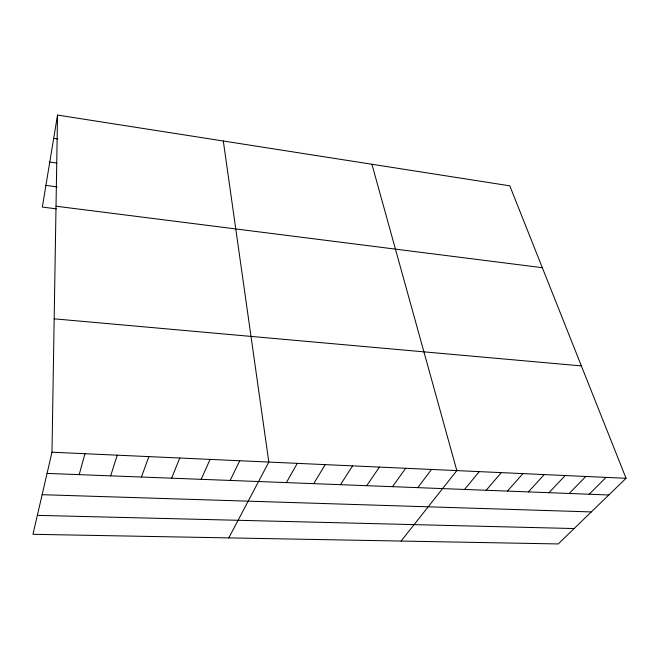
<?xml version="1.0" encoding="UTF-8"?>
<svg xmlns="http://www.w3.org/2000/svg" width="659" height="659" viewBox="0 0 659 659"><rect width="100%" height="100%" fill="white"/><g stroke="black" fill="none" stroke-linecap="round" stroke-linejoin="round"><path stroke-width="0.99" d="M51.979 452.214L57.522 115.061L509.786 185.83L626.05 478.294L558.239 543.939L32.95 534.301L51.979 452.214L626.05 478.294M57.522 115.061L42.341 207.074L56.262 208.821M79.187 474.645L84.97 453.713M110.638 475.856L117.253 455.18M141.438 477.034L148.86 456.613M171.612 478.195L179.792 458.021M201.176 479.332L210.089 459.397M230.148 480.444L239.752 460.74M228.797 537.892L268.823 462.066L223.302 141.001M286.385 482.602L297.3 463.359M313.684 483.648L325.216 464.628M340.456 484.678L352.581 465.872M366.725 485.691L379.403 467.091M392.492 486.68L405.713 468.285M417.773 487.652L431.513 469.455M401.109 541.055L456.827 470.608L371.923 164.256M464.57 489.448L479.233 471.63M486.194 490.28L501.268 472.627M507.463 491.095L522.933 473.615M528.386 491.902L544.243 474.579M548.972 492.693L565.2 475.534M569.236 493.467L585.81 476.465M589.179 494.234L606.091 477.388M37.341 515.363L574.129 528.551M42.135 494.695L591.304 511.928M47.069 473.409L608.809 494.991M54.178 318.824L581.37 365.91M56.023 206.218L542.324 267.694M45.916 185.393L57.078 186.876M49.771 162.048L56.723 163.028M53.684 138.341L57.745 138.942"/></g></svg>
